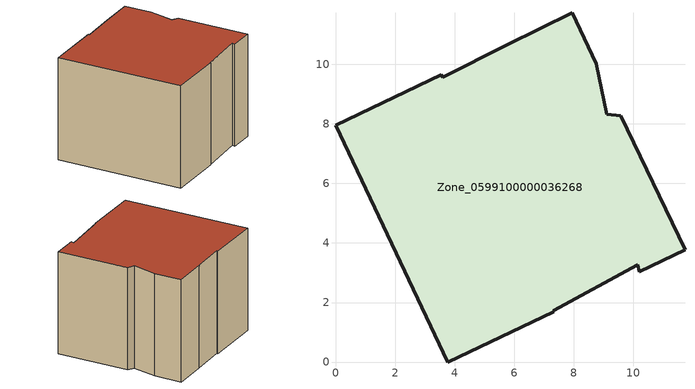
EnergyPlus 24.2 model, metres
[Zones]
Zone_0599100000036268
 floor ground (C_G): 5.76,10.66 7.95,11.73 8.76,10.02 9.12,8.32 9.59,8.28 11.74,3.77 10.2,3.04 10.16,3.26 7.31,1.73 7.33,1.68 3.78,0 0,7.96 3.56,9.65 3.6,9.56 z0
 wall outside (C_F): 0,7.96 3.78,0 7.33,1.68 7.31,1.73 10.16,3.26 10.2,3.04 11.74,3.77 9.59,8.28 9.12,8.32 8.76,10.02 7.95,11.73 5.76,10.66 3.6,9.56 3.56,9.65 0,7.96 z0:7.1
 roof outside (C_R): 9.59,8.28 9.12,8.32 8.76,10.02 7.95,11.73 5.76,10.66 3.6,9.56 3.56,9.65 0,7.96 3.78,0 7.33,1.68 7.31,1.73 10.16,3.26 10.2,3.04 11.74,3.77 z7.1
[BUILDING]
Pand.0599100000036268: North Axis=0; Terrain=City; Loads Convergence Tolerance Value=0.04; Temperature Convergence Tolerance Value=0.4; Solar Distribution=FullExterior; Maximum Number of Warmup Days=25; Minimum Number of Warmup Days=1
[Site:Location]
Rotterdam.The.Hague.AP_ZH_NLD Design_Conditions: Latitude=51.96; Longitude=4.45; Time Zone=1; Elevation=-4.5
[SITE:GROUNDTEMPERATURE:BUILDINGSURFACE]
18, 18, 18, 18, 18, 18, 18, 18, 18, 18, 18, 18
[MATERIAL] Thermal Absorptance=0.9; Solar Absorptance=0.7; Visible Absorptance=0.7
Name | Roughness | Thickness | Conductivity | Density | Specific Heat
G.D.1965 | MediumSmooth | 0.15 | 1 | 540 | 1210
F.D.1965 | Rough | 0.3 | 0.857143 | 1920 | 840
R.D.1965 | MediumRough | 0.2 | 0.08 | 1500 | 1000
[CONSTRUCTION]
C_G: G.D.1965
C_F: F.D.1965
C_R: R.D.1965
[ZONE]
Zone_0599100000036268: Type=1; Multiplier=1; Ceiling Height=Autocalculate; Volume=Autocalculate; Floor Area=autocalculate; Part of Total Floor Area=Yes
[ZONEINFILTRATION:DESIGNFLOWRATE]
Infil_Zone_0599100000036268: Zone or ZoneList or Space or SpaceList=Zone_0599100000036268; Schedule=AlwaysOn; Design Flow Rate Calculation Method=Flow/Area; Flow Rate per Floor Area=0.0042; Constant Term Coefficient=1; Temperature Term Coefficient=0; Velocity Term Coefficient=0; Velocity Squared Term Coefficient=0
[HVACTEMPLATE:ZONE:IDEALLOADSAIRSYSTEM]
Zone_0599100000036268: Maximum Heating Supply Air Temperature=50; Minimum Cooling Supply Air Temperature=13; Maximum Heating Supply Air Humidity Ratio=0.0156; Minimum Cooling Supply Air Humidity Ratio=0.0077; Heating Limit=NoLimit; Cooling Limit=NoLimit; Dehumidification Control Type=ConstantSensibleHeatRatio; Cooling Sensible Heat Ratio=0.7; Dehumidification Setpoint=60; Humidification Control Type=None; Humidification Setpoint=30; Outdoor Air Method=None; Outdoor Air Flow Rate per Person=0.00944; Outdoor Air Flow Rate per Zone Floor Area=0; Outdoor Air Flow Rate per Zone=0; Demand Controlled Ventilation Type=None; Outdoor Air Economizer Type=NoEconomizer; Heat Recovery Type=None; Sensible Heat Recovery Effectiveness=0.7; Latent Heat Recovery Effectiveness=0.65
[ZONECONTROL:THERMOSTAT]
ThermostatControl_Zone_0599100000036268: Zone or ZoneList=Zone_0599100000036268; Control Type Schedule=DualSetpointControlType; Control 1=Thermostat_Zone_0599100000036268; Temperature Difference Between Cutout And Setpoint=0
[THERMOSTATSETPOINT:DUALSETPOINT]
Thermostat_Zone_0599100000036268: Heating Setpoint Temperature Schedule=HeatingSetpoint_Zone_0599100000036268; Cooling Setpoint Temperature Schedule=CoolingSetpoint_Zone_0599100000036268
[SCHEDULE:COMPACT]
HeatingSetpoint_Zone_0599100000036268: Through: 12/31, For: AllDays, Until: 24:00, 21
CoolingSetpoint_Zone_0599100000036268: Through: 12/31, For: AllDays, Until: 24:00, 24
DualSetpointControlType: Through: 12/31, For: AllDays, Until: 24:00, 4
AlwaysOn: Through: 12/31, For: AllDays, Until: 24:00, 1
